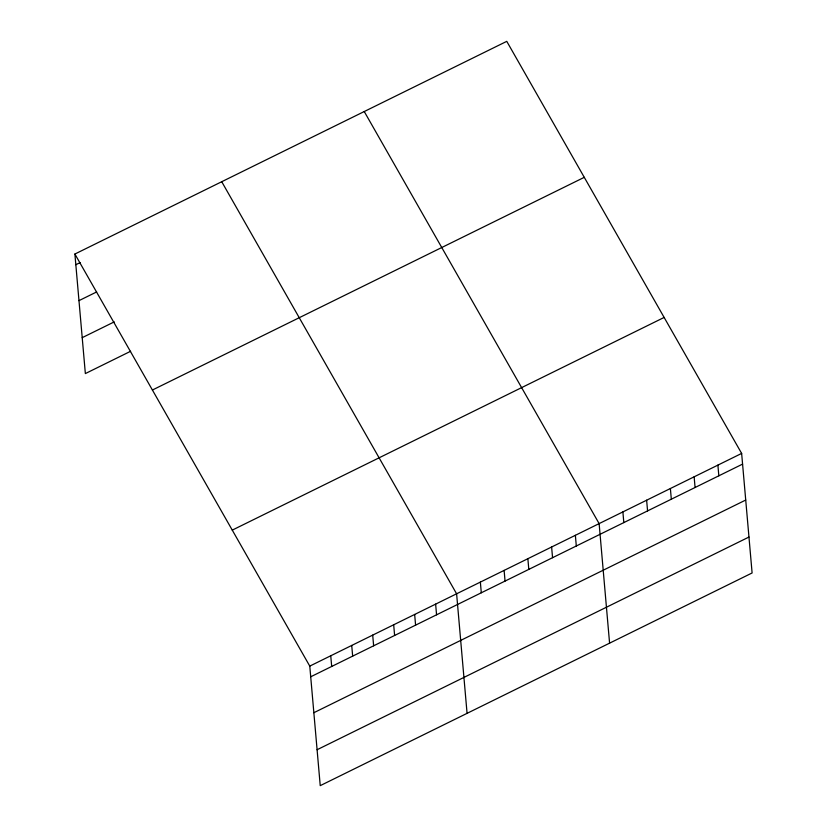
<?xml version="1.0" encoding="UTF-8"?>
<svg xmlns="http://www.w3.org/2000/svg" width="827" height="827" viewBox="0 0 827 827"><rect width="100%" height="100%" fill="white"/><g stroke="black" fill="none" stroke-linecap="round" stroke-linejoin="round"><path stroke-width="1.24" d="M74.895 254.034L506.765 41.35L741.643 453.423L752.105 572.966L320.235 785.65L309.774 666.107L74.895 254.034L85.357 373.577L130.614 351.279M75.826 264.723L80.25 262.552M78.968 300.646L96.635 291.952M82.214 337.654L114.229 321.889M152.406 390.024L584.275 177.329M232.263 530.128L664.133 317.444M309.774 666.107L741.643 453.423M310.704 676.796L742.584 464.112M313.846 712.719L745.727 500.035M317.092 749.727L748.962 537.043M364.252 111.542L599.13 523.615L609.582 643.148M221.729 181.723L456.607 593.796L467.069 713.339M717.898 465.125L718.828 475.814M694.142 476.817L695.073 487.506M670.387 488.519L671.317 499.208M646.631 500.211L647.572 510.9M622.886 511.913L623.816 522.602M575.375 535.307L576.305 545.996M551.619 547.009L552.56 557.698M527.864 558.701L528.804 569.389M504.119 570.403L505.049 581.092M480.363 582.105L481.293 592.783M435.633 604.123L436.563 614.812M414.658 614.461L415.588 625.15M393.683 624.788L394.613 635.477M372.698 635.115L373.639 645.804M351.723 645.453L352.664 656.142M330.748 655.78L331.689 666.469"/></g></svg>
